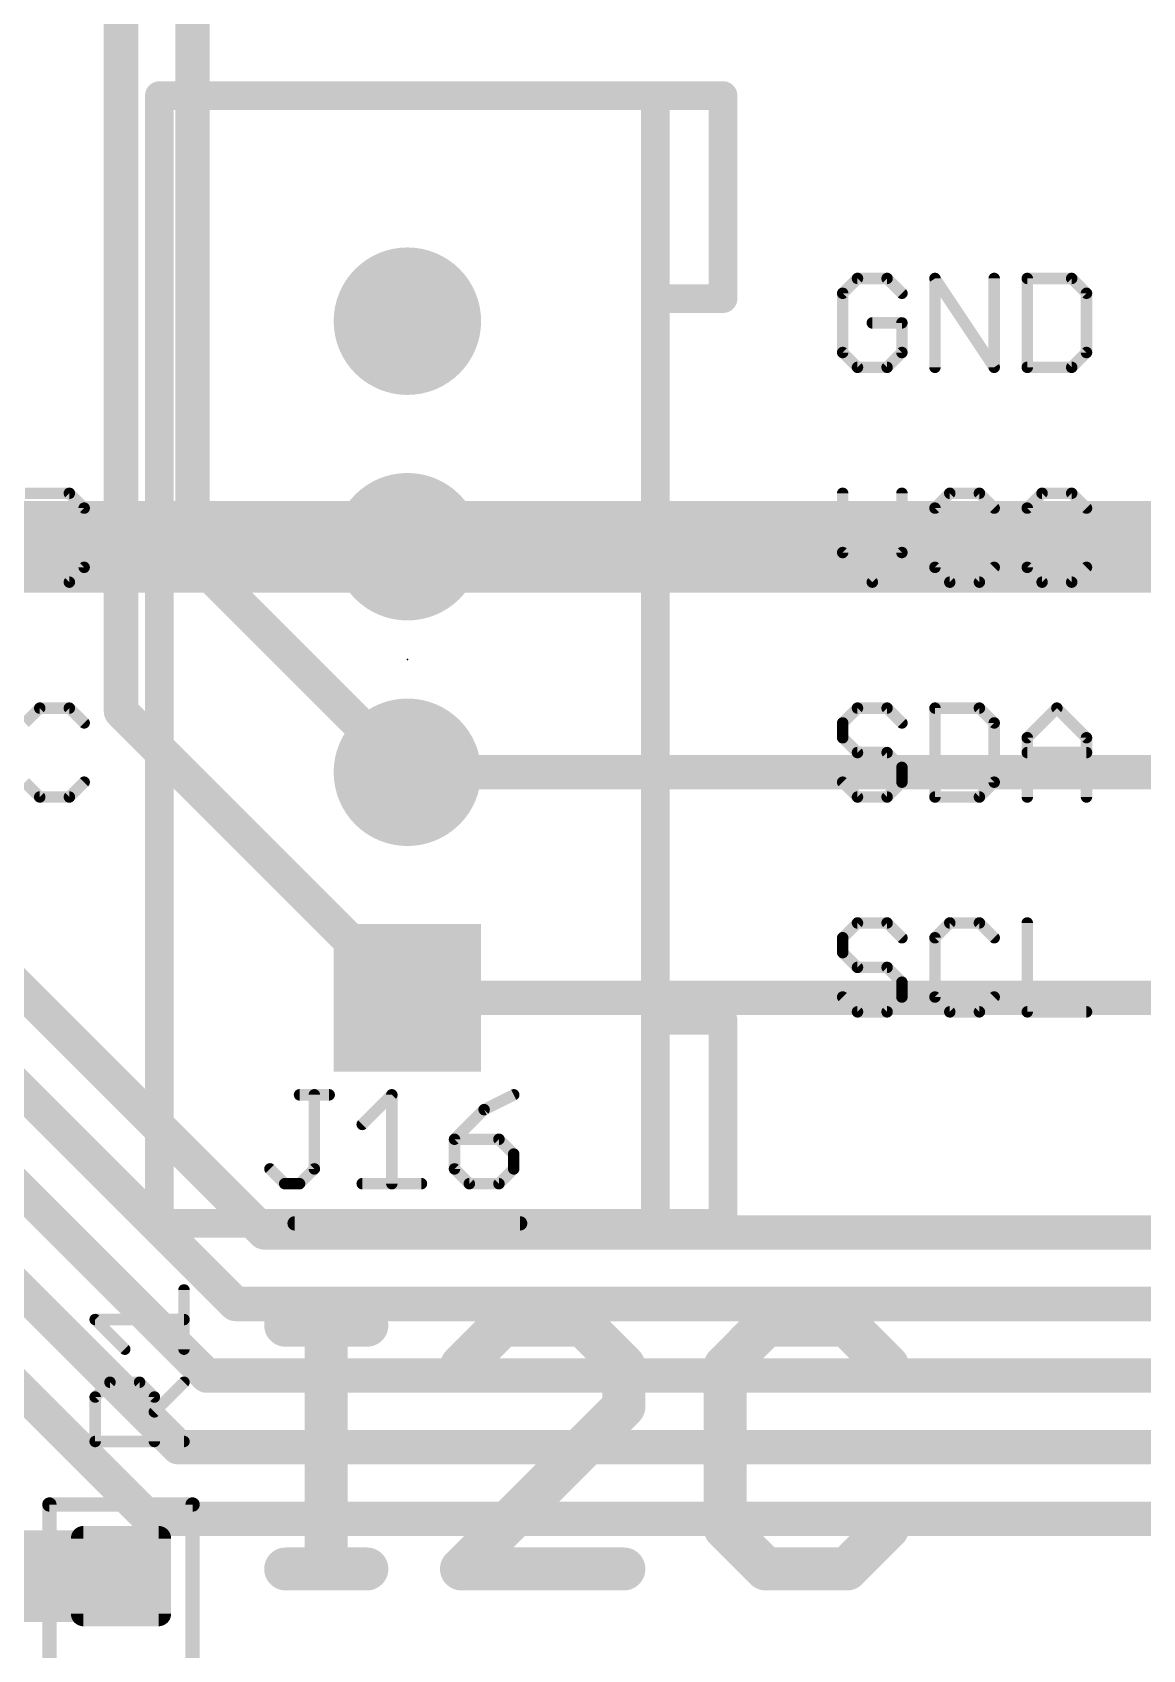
# Model space of a CAD drawing. Extents: x -0.23 to 5.5, y -0.23 to 4.66.
# Drawn here: x 0.594 to 0.982, y 0.254 to 0.819 of the extents above; entities that cross this region are included whole.
import ezdxf

# ---------------------------------------------------------------- set-up
doc = ezdxf.new("R2010")
doc.units = 0
for name, color, linetype in [('1', 14, 'CONTINUOUS'), ('16', 174, 'CONTINUOUS'), ('17', 94, 'CONTINUOUS'), ('21', 251, 'CONTINUOUS'), ('23', 178, 'CONTINUOUS'), ('25', 251, 'CONTINUOUS')]:
    doc.layers.add(name, color=color, linetype=linetype)

# ---------------------------------------------------------------- blocks, each defined once
blk = doc.blocks.new('SQUAREP')
blk.add_solid([(-0.5, -0.5), (0.5, -0.5), (-0.5, 0.5), (0.5, 0.5)])
blk = doc.blocks.new('ROUNDP')
at = {"const_width": 0.5}
blk.add_lwpolyline([(0, -0.25, 1), (0, 0.25, 1), (0, -0.25)], format="xyb", dxfattribs=at)
blk = doc.blocks.new('RECT142240X142240R25')
at = {"const_width": 0.004375}
blk.add_lwpolyline([(0.015312, -0.013125), (0.015312, 0.013125, 0.414214), (0.013125, 0.015312), (-0.013125, 0.015312, 0.414214), (-0.015312, 0.013125), (-0.015312, -0.013125, 0.414214), (-0.013125, -0.015312), (0.013125, -0.015312, 0.414214)], format="xyb", close=True, dxfattribs=at)
blk.add_solid([(-0.014125, -0.014125), (0.014125, -0.014125), (-0.014125, 0.014125), (0.014125, 0.014125)])

msp = doc.modelspace()

# ---------------------------------------------------------------- linework, layer by layer
at = {"layer": '1', "const_width": 0.032}
for points in [[(0.725, 0.63937), (0.57563, 0.63937)], [(0.725, 0.63937), (1.2, 0.63937)], [(0.55, 0.28), (0.625, 0.28)]]:
    msp.add_lwpolyline(points, dxfattribs=at)
at = {"layer": '1', "const_width": 0.016}
for points in [[(0.725, 0.64737, 1), (0.725, 0.63137)], [(0.725, 0.63137, 1), (0.725, 0.64737)], [(0.625, 0.272, 1), (0.625, 0.288)]]:
    msp.add_lwpolyline(points, format="xyb", dxfattribs=at)
at = {"layer": '16', "const_width": 0.012}
for points in [[(0.625, 1.885), (0.625, 0.58189)], [(0.65, 1.875), (0.65, 0.63563)], [(0.65, 0.63563), (0.725, 0.56063)], [(0.625, 0.58189), (0.725, 0.48189)], [(0.725, 0.56063), (1.2, 0.56063)], [(0.575, 0.5), (0.675, 0.4)], [(0.55, 0.49), (0.665, 0.375)], [(0.525, 0.48), (0.655, 0.35)], [(0.725, 0.48189), (1.2, 0.48189)], [(0.645, 0.325), (0.5, 0.47)], [(0.52811, 0.40689), (0.635, 0.3)], [(0.675, 0.4), (2.1, 0.4)], [(0.665, 0.375), (2.025, 0.375)], [(0.655, 0.35), (1.95, 0.35)], [(0.645, 0.325), (1.875, 0.325)], [(0.635, 0.3), (1.8, 0.3)]]:
    msp.add_lwpolyline(points, dxfattribs=at)
at = {"layer": '16', "const_width": 0.006}
for points in [[(0.652121, 0.637751, 1), (0.647879, 0.633509)], [(0.647, 0.63563, 1), (0.653, 0.63563)], [(0.627121, 0.584011, 1), (0.622879, 0.579768)], [(0.622, 0.58189, 1), (0.628, 0.58189)], [(0.725, 0.56363, 1), (0.725, 0.55763)], [(0.722879, 0.558509, 1), (0.727121, 0.562751)], [(0.725, 0.48489, 1), (0.725, 0.47889)], [(0.722879, 0.479768, 1), (0.727121, 0.484011)], [(0.675, 0.403, 1), (0.675, 0.397)], [(0.672879, 0.397879, 1), (0.677121, 0.402121)], [(0.665, 0.378, 1), (0.665, 0.372)], [(0.662879, 0.372879, 1), (0.667121, 0.377121)], [(0.655, 0.353, 1), (0.655, 0.347)], [(0.652879, 0.347879, 1), (0.657121, 0.352121)], [(0.645, 0.328, 1), (0.645, 0.322)], [(0.642879, 0.322879, 1), (0.647121, 0.327121)], [(0.635, 0.303, 1), (0.635, 0.297)], [(0.632879, 0.297879, 1), (0.637121, 0.302121)]]:
    msp.add_lwpolyline(points, format="xyb", dxfattribs=at)
at = {"layer": '21'}
for points, const_width in [([(0.811614, 0.79685), (0.638386, 0.79685)], 0.01), ([(0.638386, 0.40315), (0.638386, 0.79685)], 0.01), ([(0.665945, 0.79685), (0.784055, 0.79685)], 0.01), ([(0.811614, 0.725984), (0.811614, 0.79685)], 0.01), ([(0.835236, 0.79685), (0.811614, 0.79685)], 0.01), ([(0.835236, 0.725984), (0.835236, 0.79685)], 0.01), ([(0.882171, 0.733026), (0.877, 0.727855)], 0.004), ([(0.892513, 0.733026), (0.882171, 0.733026)], 0.004), ([(0.897684, 0.727855), (0.892513, 0.733026)], 0.004), ([(0.909227, 0.702), (0.909227, 0.733026)], 0.004), ([(0.909227, 0.733026), (0.929912, 0.702)], 0.004), ([(0.929912, 0.702), (0.929912, 0.733026)], 0.004), ([(0.941455, 0.733026), (0.941455, 0.702)], 0.004), ([(0.956968, 0.733026), (0.941455, 0.733026)], 0.004), ([(0.962139, 0.727855), (0.956968, 0.733026)], 0.004), ([(0.811614, 0.474016), (0.811614, 0.725984)], 0.01), ([(0.811614, 0.725984), (0.835236, 0.725984)], 0.01), ([(0.877, 0.727855), (0.877, 0.707171)], 0.004), ([(0.962139, 0.707171), (0.962139, 0.727855)], 0.004), ([(0.897684, 0.717513), (0.887342, 0.717513)], 0.004), ([(0.897684, 0.707171), (0.897684, 0.717513)], 0.004), ([(0.877, 0.707171), (0.882171, 0.702)], 0.004), ([(0.892513, 0.702), (0.897684, 0.707171)], 0.004), ([(0.956968, 0.702), (0.962139, 0.707171)], 0.004), ([(0.882171, 0.702), (0.892513, 0.702)], 0.004), ([(0.941455, 0.702), (0.956968, 0.702)], 0.004), ([(0.606968, 0.658026), (0.591455, 0.658026)], 0.004), ([(0.612139, 0.652855), (0.606968, 0.658026)], 0.004), ([(0.877, 0.658026), (0.877, 0.637342)], 0.004), ([(0.897684, 0.637342), (0.897684, 0.658026)], 0.004), ([(0.914398, 0.658026), (0.909227, 0.652855)], 0.004), ([(0.924741, 0.658026), (0.914398, 0.658026)], 0.004), ([(0.929912, 0.652855), (0.924741, 0.658026)], 0.004), ([(0.946626, 0.658026), (0.941455, 0.652855)], 0.004), ([(0.956968, 0.658026), (0.946626, 0.658026)], 0.004), ([(0.962139, 0.652855), (0.956968, 0.658026)], 0.004), ([(0.612139, 0.632171), (0.612139, 0.652855)], 0.004), ([(0.909227, 0.652855), (0.909227, 0.632171)], 0.004), ([(0.941455, 0.652855), (0.941455, 0.632171)], 0.004), ([(0.877, 0.637342), (0.887342, 0.627)], 0.004), ([(0.887342, 0.627), (0.897684, 0.637342)], 0.004), ([(0.606968, 0.627), (0.612139, 0.632171)], 0.004), ([(0.909227, 0.632171), (0.914398, 0.627)], 0.004), ([(0.924741, 0.627), (0.929912, 0.632171)], 0.004), ([(0.941455, 0.632171), (0.946626, 0.627)], 0.004), ([(0.956968, 0.627), (0.962139, 0.632171)], 0.004), ([(0.591455, 0.627), (0.606968, 0.627)], 0.004), ([(0.914398, 0.627), (0.924741, 0.627)], 0.004), ([(0.946626, 0.627), (0.956968, 0.627)], 0.004), ([(0.596626, 0.583026), (0.591455, 0.577855)], 0.004), ([(0.606968, 0.583026), (0.596626, 0.583026)], 0.004), ([(0.612139, 0.577855), (0.606968, 0.583026)], 0.004), ([(0.882171, 0.583026), (0.877, 0.577855)], 0.004), ([(0.892513, 0.583026), (0.882171, 0.583026)], 0.004), ([(0.897684, 0.577855), (0.892513, 0.583026)], 0.004), ([(0.909227, 0.583026), (0.909227, 0.552)], 0.004), ([(0.924741, 0.583026), (0.909227, 0.583026)], 0.004), ([(0.929912, 0.577855), (0.924741, 0.583026)], 0.004), ([(0.941455, 0.572684), (0.951797, 0.583026)], 0.004), ([(0.951797, 0.583026), (0.962139, 0.572684)], 0.004), ([(0.877, 0.577855), (0.877, 0.572684)], 0.004), ([(0.929912, 0.557171), (0.929912, 0.577855)], 0.004), ([(0.877, 0.572684), (0.882171, 0.567513)], 0.004), ([(0.941455, 0.552), (0.941455, 0.572684)], 0.004), ([(0.962139, 0.572684), (0.962139, 0.552)], 0.004), ([(0.882171, 0.567513), (0.892513, 0.567513)], 0.004), ([(0.892513, 0.567513), (0.897684, 0.562342)], 0.004), ([(0.941455, 0.567513), (0.962139, 0.567513)], 0.004), ([(0.591455, 0.557171), (0.596626, 0.552)], 0.004), ([(0.606968, 0.552), (0.612139, 0.557171)], 0.004), ([(0.882171, 0.552), (0.877, 0.557171)], 0.004), ([(0.897684, 0.557171), (0.892513, 0.552)], 0.004), ([(0.897684, 0.562342), (0.897684, 0.557171)], 0.004), ([(0.924741, 0.552), (0.929912, 0.557171)], 0.004), ([(0.596626, 0.552), (0.606968, 0.552)], 0.004), ([(0.892513, 0.552), (0.882171, 0.552)], 0.004), ([(0.909227, 0.552), (0.924741, 0.552)], 0.004), ([(0.882171, 0.508026), (0.877, 0.502855)], 0.004), ([(0.892513, 0.508026), (0.882171, 0.508026)], 0.004), ([(0.897684, 0.502855), (0.892513, 0.508026)], 0.004), ([(0.914398, 0.508026), (0.909227, 0.502855)], 0.004), ([(0.924741, 0.508026), (0.914398, 0.508026)], 0.004), ([(0.929912, 0.502855), (0.924741, 0.508026)], 0.004), ([(0.941455, 0.508026), (0.941455, 0.477)], 0.004), ([(0.877, 0.502855), (0.877, 0.497684)], 0.004), ([(0.909227, 0.502855), (0.909227, 0.482171)], 0.004), ([(0.877, 0.497684), (0.882171, 0.492513)], 0.004), ([(0.882171, 0.492513), (0.892513, 0.492513)], 0.004), ([(0.892513, 0.492513), (0.897684, 0.487342)], 0.004), ([(0.897684, 0.487342), (0.897684, 0.482171)], 0.004), ([(0.882171, 0.477), (0.877, 0.482171)], 0.004), ([(0.897684, 0.482171), (0.892513, 0.477)], 0.004), ([(0.909227, 0.482171), (0.914398, 0.477)], 0.004), ([(0.924741, 0.477), (0.929912, 0.482171)], 0.004), ([(0.811614, 0.40315), (0.811614, 0.474016)], 0.01), ([(0.835236, 0.474016), (0.811614, 0.474016)], 0.01), ([(0.835236, 0.40315), (0.835236, 0.474016)], 0.01), ([(0.892513, 0.477), (0.882171, 0.477)], 0.004), ([(0.914398, 0.477), (0.924741, 0.477)], 0.004), ([(0.941455, 0.477), (0.962139, 0.477)], 0.004), ([(0.638386, 0.40315), (0.811614, 0.40315)], 0.01), ([(0.811614, 0.40315), (0.835236, 0.40315)], 0.01), ([(0.68563, 0.40315), (0.76437, 0.40315)], 0.005), ([(0.6825, 0.367573), (0.710858, 0.367573)], 0.015), ([(0.696679, 0.2825), (0.696679, 0.367573)], 0.015), ([(0.758064, 0.367573), (0.743886, 0.353394)], 0.015), ([(0.786422, 0.367573), (0.758064, 0.367573)], 0.015), ([(0.800601, 0.353394), (0.786422, 0.367573)], 0.015), ([(0.850143, 0.367573), (0.835964, 0.353394)], 0.015), ([(0.878501, 0.367573), (0.850143, 0.367573)], 0.015), ([(0.892679, 0.353394), (0.878501, 0.367573)], 0.015), ([(0.800601, 0.339215), (0.800601, 0.353394)], 0.015), ([(0.835964, 0.353394), (0.835964, 0.296679)], 0.015), ([(0.743886, 0.2825), (0.800601, 0.339215)], 0.015), ([(0.6, 0.195), (0.6, 0.305)], 0.005), ([(0.6, 0.305), (0.65, 0.305)], 0.005), ([(0.65, 0.305), (0.65, 0.195)], 0.005), ([(0.835964, 0.296679), (0.850143, 0.2825)], 0.015), ([(0.878501, 0.2825), (0.892679, 0.296679)], 0.015), ([(0.6825, 0.2825), (0.710858, 0.2825)], 0.015), ([(0.800601, 0.2825), (0.743886, 0.2825)], 0.015), ([(0.850143, 0.2825), (0.878501, 0.2825)], 0.015)]:
    msp.add_lwpolyline(points, dxfattribs=dict(at, const_width=const_width))
for points, const_width in [([(0.638386, 0.79935, 1), (0.638386, 0.79435)], 0.005), ([(0.640886, 0.79685, 1), (0.635886, 0.79685)], 0.005), ([(0.665945, 0.79935, 1), (0.665945, 0.79435)], 0.005), ([(0.784055, 0.79435, 1), (0.784055, 0.79935)], 0.005), ([(0.814114, 0.79685, 1), (0.809114, 0.79685)], 0.005), ([(0.811614, 0.79935, 1), (0.811614, 0.79435)], 0.005), ([(0.811614, 0.79435, 1), (0.811614, 0.79935)], 0.005), ([(0.837736, 0.79685, 1), (0.832736, 0.79685)], 0.005), ([(0.835236, 0.79435, 1), (0.835236, 0.79935)], 0.005), ([(0.882171, 0.734026, 1), (0.882171, 0.732026)], 0.002), ([(0.882878, 0.732319, 1), (0.881464, 0.733734)], 0.002), ([(0.89322, 0.733734, 1), (0.891806, 0.732319)], 0.002), ([(0.892513, 0.732026, 1), (0.892513, 0.734026)], 0.002), ([(0.91006, 0.733581, 1), (0.908395, 0.732472)], 0.002), ([(0.910227, 0.733026, 1), (0.908227, 0.733026)], 0.002), ([(0.930912, 0.733026, 1), (0.928912, 0.733026)], 0.002), ([(0.942455, 0.733026, 1), (0.940455, 0.733026)], 0.002), ([(0.941455, 0.734026, 1), (0.941455, 0.732026)], 0.002), ([(0.957675, 0.733734, 1), (0.956261, 0.732319)], 0.002), ([(0.956968, 0.732026, 1), (0.956968, 0.734026)], 0.002), ([(0.814114, 0.725984, 1), (0.809114, 0.725984)], 0.005), ([(0.811614, 0.728484, 1), (0.811614, 0.723484)], 0.005), ([(0.809114, 0.725984, 1), (0.814114, 0.725984)], 0.005), ([(0.832736, 0.725984, 1), (0.837736, 0.725984)], 0.005), ([(0.835236, 0.723484, 1), (0.835236, 0.728484)], 0.005), ([(0.878, 0.727855, 1), (0.876, 0.727855)], 0.002), ([(0.876293, 0.728562, 1), (0.877707, 0.727148)], 0.002), ([(0.896977, 0.727148, 1), (0.898391, 0.728562)], 0.002), ([(0.963139, 0.727855, 1), (0.961139, 0.727855)], 0.002), ([(0.961432, 0.727148, 1), (0.962846, 0.728562)], 0.002), ([(0.887342, 0.718513, 1), (0.887342, 0.716513)], 0.002), ([(0.898684, 0.717513, 1), (0.896684, 0.717513)], 0.002), ([(0.897684, 0.716513, 1), (0.897684, 0.718513)], 0.002), ([(0.877707, 0.707878, 1), (0.876293, 0.706464)], 0.002), ([(0.876, 0.707171, 1), (0.878, 0.707171)], 0.002), ([(0.896684, 0.707171, 1), (0.898684, 0.707171)], 0.002), ([(0.898391, 0.706464, 1), (0.896977, 0.707878)], 0.002), ([(0.961139, 0.707171, 1), (0.963139, 0.707171)], 0.002), ([(0.962846, 0.706464, 1), (0.961432, 0.707878)], 0.002), ([(0.882171, 0.703, 1), (0.882171, 0.701)], 0.002), ([(0.881464, 0.701293, 1), (0.882878, 0.702707)], 0.002), ([(0.891806, 0.702707, 1), (0.89322, 0.701293)], 0.002), ([(0.892513, 0.701, 1), (0.892513, 0.703)], 0.002), ([(0.908227, 0.702, 1), (0.910227, 0.702)], 0.002), ([(0.928912, 0.702, 1), (0.930912, 0.702)], 0.002), ([(0.92908, 0.701445, 1), (0.930744, 0.702555)], 0.002), ([(0.941455, 0.703, 1), (0.941455, 0.701)], 0.002), ([(0.940455, 0.702, 1), (0.942455, 0.702)], 0.002), ([(0.956261, 0.702707, 1), (0.957675, 0.701293)], 0.002), ([(0.956968, 0.701, 1), (0.956968, 0.703)], 0.002), ([(0.607675, 0.658734, 1), (0.606261, 0.657319)], 0.002), ([(0.606968, 0.657026, 1), (0.606968, 0.659026)], 0.002), ([(0.878, 0.658026, 1), (0.876, 0.658026)], 0.002), ([(0.898684, 0.658026, 1), (0.896684, 0.658026)], 0.002), ([(0.914398, 0.659026, 1), (0.914398, 0.657026)], 0.002), ([(0.915106, 0.657319, 1), (0.913691, 0.658734)], 0.002), ([(0.925448, 0.658734, 1), (0.924034, 0.657319)], 0.002), ([(0.924741, 0.657026, 1), (0.924741, 0.659026)], 0.002), ([(0.946626, 0.659026, 1), (0.946626, 0.657026)], 0.002), ([(0.947333, 0.657319, 1), (0.945919, 0.658734)], 0.002), ([(0.957675, 0.658734, 1), (0.956261, 0.657319)], 0.002), ([(0.956968, 0.657026, 1), (0.956968, 0.659026)], 0.002), ([(0.613139, 0.652855, 1), (0.611139, 0.652855)], 0.002), ([(0.611432, 0.652148, 1), (0.612846, 0.653562)], 0.002), ([(0.910227, 0.652855, 1), (0.908227, 0.652855)], 0.002), ([(0.90852, 0.653562, 1), (0.909935, 0.652148)], 0.002), ([(0.929205, 0.652148, 1), (0.930619, 0.653562)], 0.002), ([(0.942455, 0.652855, 1), (0.940455, 0.652855)], 0.002), ([(0.940748, 0.653562, 1), (0.942162, 0.652148)], 0.002), ([(0.961432, 0.652148, 1), (0.962846, 0.653562)], 0.002), ([(0.877707, 0.638049, 1), (0.876293, 0.636635)], 0.002), ([(0.876, 0.637342, 1), (0.878, 0.637342)], 0.002), ([(0.896684, 0.637342, 1), (0.898684, 0.637342)], 0.002), ([(0.898391, 0.636635, 1), (0.896977, 0.638049)], 0.002), ([(0.611139, 0.632171, 1), (0.613139, 0.632171)], 0.002), ([(0.612846, 0.631464, 1), (0.611432, 0.632878)], 0.002), ([(0.909935, 0.632878, 1), (0.90852, 0.631464)], 0.002), ([(0.908227, 0.632171, 1), (0.910227, 0.632171)], 0.002), ([(0.930619, 0.631464, 1), (0.929205, 0.632878)], 0.002), ([(0.942162, 0.632878, 1), (0.940748, 0.631464)], 0.002), ([(0.940455, 0.632171, 1), (0.942455, 0.632171)], 0.002), ([(0.962846, 0.631464, 1), (0.961432, 0.632878)], 0.002), ([(0.606261, 0.627707, 1), (0.607675, 0.626293)], 0.002), ([(0.606968, 0.626, 1), (0.606968, 0.628)], 0.002), ([(0.886635, 0.627707, 1), (0.888049, 0.626293)], 0.002), ([(0.886635, 0.626293, 1), (0.888049, 0.627707)], 0.002), ([(0.914398, 0.628, 1), (0.914398, 0.626)], 0.002), ([(0.913691, 0.626293, 1), (0.915106, 0.627707)], 0.002), ([(0.924034, 0.627707, 1), (0.925448, 0.626293)], 0.002), ([(0.924741, 0.626, 1), (0.924741, 0.628)], 0.002), ([(0.946626, 0.628, 1), (0.946626, 0.626)], 0.002), ([(0.945919, 0.626293, 1), (0.947333, 0.627707)], 0.002), ([(0.956261, 0.627707, 1), (0.957675, 0.626293)], 0.002), ([(0.956968, 0.626, 1), (0.956968, 0.628)], 0.002), ([(0.596626, 0.584026, 1), (0.596626, 0.582026)], 0.002), ([(0.597333, 0.582319, 1), (0.595919, 0.583734)], 0.002), ([(0.607675, 0.583734, 1), (0.606261, 0.582319)], 0.002), ([(0.606968, 0.582026, 1), (0.606968, 0.584026)], 0.002), ([(0.882171, 0.584026, 1), (0.882171, 0.582026)], 0.002), ([(0.882878, 0.582319, 1), (0.881464, 0.583734)], 0.002), ([(0.89322, 0.583734, 1), (0.891806, 0.582319)], 0.002), ([(0.892513, 0.582026, 1), (0.892513, 0.584026)], 0.002), ([(0.910227, 0.583026, 1), (0.908227, 0.583026)], 0.002), ([(0.909227, 0.584026, 1), (0.909227, 0.582026)], 0.002), ([(0.925448, 0.583734, 1), (0.924034, 0.582319)], 0.002), ([(0.924741, 0.582026, 1), (0.924741, 0.584026)], 0.002), ([(0.952504, 0.583734, 1), (0.95109, 0.582319)], 0.002), ([(0.952504, 0.582319, 1), (0.95109, 0.583734)], 0.002), ([(0.611432, 0.577148, 1), (0.612846, 0.578562)], 0.002), ([(0.878, 0.577855, 1), (0.876, 0.577855)], 0.002), ([(0.876293, 0.578562, 1), (0.877707, 0.577148)], 0.002), ([(0.896977, 0.577148, 1), (0.898391, 0.578562)], 0.002), ([(0.930912, 0.577855, 1), (0.928912, 0.577855)], 0.002), ([(0.929205, 0.577148, 1), (0.930619, 0.578562)], 0.002), ([(0.877707, 0.573391, 1), (0.876293, 0.571977)], 0.002), ([(0.876, 0.572684, 1), (0.878, 0.572684)], 0.002), ([(0.942455, 0.572684, 1), (0.940455, 0.572684)], 0.002), ([(0.940748, 0.573391, 1), (0.942162, 0.571977)], 0.002), ([(0.963139, 0.572684, 1), (0.961139, 0.572684)], 0.002), ([(0.961432, 0.571977, 1), (0.962846, 0.573391)], 0.002), ([(0.882171, 0.568513, 1), (0.882171, 0.566513)], 0.002), ([(0.881464, 0.566806, 1), (0.882878, 0.56822)], 0.002), ([(0.89322, 0.56822, 1), (0.891806, 0.566806)], 0.002), ([(0.892513, 0.566513, 1), (0.892513, 0.568513)], 0.002), ([(0.941455, 0.568513, 1), (0.941455, 0.566513)], 0.002), ([(0.962139, 0.566513, 1), (0.962139, 0.568513)], 0.002), ([(0.612846, 0.556464, 1), (0.611432, 0.557878)], 0.002), ([(0.877707, 0.557878, 1), (0.876293, 0.556464)], 0.002), ([(0.898684, 0.562342, 1), (0.896684, 0.562342)], 0.002), ([(0.896977, 0.561635, 1), (0.898391, 0.563049)], 0.002), ([(0.898391, 0.556464, 1), (0.896977, 0.557878)], 0.002), ([(0.930619, 0.556464, 1), (0.929205, 0.557878)], 0.002), ([(0.596626, 0.553, 1), (0.596626, 0.551)], 0.002), ([(0.595919, 0.551293, 1), (0.597333, 0.552707)], 0.002), ([(0.606261, 0.552707, 1), (0.607675, 0.551293)], 0.002), ([(0.606968, 0.551, 1), (0.606968, 0.553)], 0.002), ([(0.882171, 0.553, 1), (0.882171, 0.551)], 0.002), ([(0.881464, 0.551293, 1), (0.882878, 0.552707)], 0.002), ([(0.891806, 0.552707, 1), (0.89322, 0.551293)], 0.002), ([(0.892513, 0.551, 1), (0.892513, 0.553)], 0.002), ([(0.896684, 0.557171, 1), (0.898684, 0.557171)], 0.002), ([(0.909227, 0.553, 1), (0.909227, 0.551)], 0.002), ([(0.924034, 0.552707, 1), (0.925448, 0.551293)], 0.002), ([(0.924741, 0.551, 1), (0.924741, 0.553)], 0.002), ([(0.928912, 0.557171, 1), (0.930912, 0.557171)], 0.002), ([(0.908227, 0.552, 1), (0.910227, 0.552)], 0.002), ([(0.940455, 0.552, 1), (0.942455, 0.552)], 0.002), ([(0.961139, 0.552, 1), (0.963139, 0.552)], 0.002), ([(0.882171, 0.509026, 1), (0.882171, 0.507026)], 0.002), ([(0.882878, 0.507319, 1), (0.881464, 0.508734)], 0.002), ([(0.89322, 0.508734, 1), (0.891806, 0.507319)], 0.002), ([(0.892513, 0.507026, 1), (0.892513, 0.509026)], 0.002), ([(0.914398, 0.509026, 1), (0.914398, 0.507026)], 0.002), ([(0.915106, 0.507319, 1), (0.913691, 0.508734)], 0.002), ([(0.925448, 0.508734, 1), (0.924034, 0.507319)], 0.002), ([(0.924741, 0.507026, 1), (0.924741, 0.509026)], 0.002), ([(0.942455, 0.508026, 1), (0.940455, 0.508026)], 0.002), ([(0.878, 0.502855, 1), (0.876, 0.502855)], 0.002), ([(0.876293, 0.503562, 1), (0.877707, 0.502148)], 0.002), ([(0.896977, 0.502148, 1), (0.898391, 0.503562)], 0.002), ([(0.910227, 0.502855, 1), (0.908227, 0.502855)], 0.002), ([(0.90852, 0.503562, 1), (0.909935, 0.502148)], 0.002), ([(0.929205, 0.502148, 1), (0.930619, 0.503562)], 0.002), ([(0.877707, 0.498391, 1), (0.876293, 0.496977)], 0.002), ([(0.876, 0.497684, 1), (0.878, 0.497684)], 0.002), ([(0.882171, 0.493513, 1), (0.882171, 0.491513)], 0.002), ([(0.881464, 0.491806, 1), (0.882878, 0.49322)], 0.002), ([(0.89322, 0.49322, 1), (0.891806, 0.491806)], 0.002), ([(0.892513, 0.491513, 1), (0.892513, 0.493513)], 0.002), ([(0.898684, 0.487342, 1), (0.896684, 0.487342)], 0.002), ([(0.896977, 0.486635, 1), (0.898391, 0.488049)], 0.002), ([(0.877707, 0.482878, 1), (0.876293, 0.481464)], 0.002), ([(0.896684, 0.482171, 1), (0.898684, 0.482171)], 0.002), ([(0.898391, 0.481464, 1), (0.896977, 0.482878)], 0.002), ([(0.909935, 0.482878, 1), (0.90852, 0.481464)], 0.002), ([(0.908227, 0.482171, 1), (0.910227, 0.482171)], 0.002), ([(0.930619, 0.481464, 1), (0.929205, 0.482878)], 0.002), ([(0.814114, 0.474016, 1), (0.809114, 0.474016)], 0.005), ([(0.811614, 0.476516, 1), (0.811614, 0.471516)], 0.005), ([(0.809114, 0.474016, 1), (0.814114, 0.474016)], 0.005), ([(0.837736, 0.474016, 1), (0.832736, 0.474016)], 0.005), ([(0.835236, 0.471516, 1), (0.835236, 0.476516)], 0.005), ([(0.882171, 0.478, 1), (0.882171, 0.476)], 0.002), ([(0.881464, 0.476293, 1), (0.882878, 0.477707)], 0.002), ([(0.891806, 0.477707, 1), (0.89322, 0.476293)], 0.002), ([(0.892513, 0.476, 1), (0.892513, 0.478)], 0.002), ([(0.914398, 0.478, 1), (0.914398, 0.476)], 0.002), ([(0.913691, 0.476293, 1), (0.915106, 0.477707)], 0.002), ([(0.924034, 0.477707, 1), (0.925448, 0.476293)], 0.002), ([(0.924741, 0.476, 1), (0.924741, 0.478)], 0.002), ([(0.941455, 0.478, 1), (0.941455, 0.476)], 0.002), ([(0.940455, 0.477, 1), (0.942455, 0.477)], 0.002), ([(0.962139, 0.476, 1), (0.962139, 0.478)], 0.002), ([(0.638386, 0.40565, 1), (0.638386, 0.40065)], 0.005), ([(0.811614, 0.40565, 1), (0.811614, 0.40065)], 0.005), ([(0.811614, 0.40065, 1), (0.811614, 0.40565)], 0.005), ([(0.835236, 0.40065, 1), (0.835236, 0.40565)], 0.005), ([(0.635886, 0.40315, 1), (0.640886, 0.40315)], 0.005), ([(0.68563, 0.4044, 1), (0.68563, 0.4019)], 0.0025), ([(0.76437, 0.4019, 1), (0.76437, 0.4044)], 0.0025), ([(0.809114, 0.40315, 1), (0.814114, 0.40315)], 0.005), ([(0.832736, 0.40315, 1), (0.837736, 0.40315)], 0.005), ([(0.6825, 0.371323, 1), (0.6825, 0.363823)], 0.0075), ([(0.700429, 0.367573, 1), (0.692929, 0.367573)], 0.0075), ([(0.710858, 0.363823, 1), (0.710858, 0.371323)], 0.0075), ([(0.758064, 0.371323, 1), (0.758064, 0.363823)], 0.0075), ([(0.760716, 0.364921, 1), (0.755413, 0.370224)], 0.0075), ([(0.789074, 0.370224, 1), (0.78377, 0.364921)], 0.0075), ([(0.786422, 0.363823, 1), (0.786422, 0.371323)], 0.0075), ([(0.850143, 0.371323, 1), (0.850143, 0.363823)], 0.0075), ([(0.852795, 0.364921, 1), (0.847491, 0.370224)], 0.0075), ([(0.881152, 0.370224, 1), (0.875849, 0.364921)], 0.0075), ([(0.878501, 0.363823, 1), (0.878501, 0.371323)], 0.0075), ([(0.741234, 0.356045, 1), (0.746537, 0.350742)], 0.0075), ([(0.804351, 0.353394, 1), (0.796851, 0.353394)], 0.0075), ([(0.797949, 0.350742, 1), (0.803252, 0.356045)], 0.0075), ([(0.839714, 0.353394, 1), (0.832214, 0.353394)], 0.0075), ([(0.833313, 0.356045, 1), (0.838616, 0.350742)], 0.0075), ([(0.890028, 0.350742, 1), (0.895331, 0.356045)], 0.0075), ([(0.803252, 0.336563, 1), (0.797949, 0.341867)], 0.0075), ([(0.796851, 0.339215, 1), (0.804351, 0.339215)], 0.0075), ([(0.60125, 0.305, 1), (0.59875, 0.305)], 0.0025), ([(0.6, 0.30625, 1), (0.6, 0.30375)], 0.0025), ([(0.65125, 0.305, 1), (0.64875, 0.305)], 0.0025), ([(0.65, 0.30375, 1), (0.65, 0.30625)], 0.0025), ([(0.832214, 0.296679, 1), (0.839714, 0.296679)], 0.0075), ([(0.838616, 0.29933, 1), (0.833313, 0.294027)], 0.0075), ([(0.895331, 0.294027, 1), (0.890028, 0.29933)], 0.0075), ([(0.6825, 0.28625, 1), (0.6825, 0.27875)], 0.0075), ([(0.710858, 0.27875, 1), (0.710858, 0.28625)], 0.0075), ([(0.741234, 0.285152, 1), (0.746537, 0.279848)], 0.0075), ([(0.743886, 0.28625, 1), (0.743886, 0.27875)], 0.0075), ([(0.800601, 0.27875, 1), (0.800601, 0.28625)], 0.0075), ([(0.850143, 0.28625, 1), (0.850143, 0.27875)], 0.0075), ([(0.847491, 0.279848, 1), (0.852795, 0.285152)], 0.0075), ([(0.875849, 0.285152, 1), (0.881152, 0.279848)], 0.0075), ([(0.878501, 0.27875, 1), (0.878501, 0.28625)], 0.0075), ([(0.692929, 0.2825, 1), (0.700429, 0.2825)], 0.0075)]:
    msp.add_lwpolyline(points, format="xyb", dxfattribs=dict(at, const_width=const_width))
at = {"layer": '23'}
msp.add_point((0.725, 0.6), dxfattribs=at)
at = {"layer": '25', "const_width": 0.004}
for points in [[(0.687342, 0.448026), (0.697684, 0.448026)], [(0.692513, 0.422171), (0.692513, 0.448026)], [(0.709227, 0.437684), (0.71957, 0.448026)], [(0.71957, 0.448026), (0.71957, 0.417)], [(0.762139, 0.448026), (0.751797, 0.442855)], [(0.751797, 0.442855), (0.741455, 0.432513)], [(0.741455, 0.432513), (0.741455, 0.422171)], [(0.756968, 0.432513), (0.741455, 0.432513)], [(0.762139, 0.427342), (0.756968, 0.432513)], [(0.762139, 0.422171), (0.762139, 0.427342)], [(0.677, 0.422171), (0.682171, 0.417)], [(0.687342, 0.417), (0.692513, 0.422171)], [(0.741455, 0.422171), (0.746626, 0.417)], [(0.756968, 0.417), (0.762139, 0.422171)], [(0.682171, 0.417), (0.687342, 0.417)], [(0.709227, 0.417), (0.729912, 0.417)], [(0.746626, 0.417), (0.756968, 0.417)], [(0.647, 0.359227), (0.647, 0.379912)], [(0.626316, 0.359227), (0.615974, 0.36957)], [(0.615974, 0.36957), (0.647, 0.36957)], [(0.615974, 0.342513), (0.621145, 0.347684)], [(0.615974, 0.327), (0.615974, 0.342513)], [(0.621145, 0.347684), (0.631487, 0.347684)], [(0.631487, 0.347684), (0.636658, 0.342513)], [(0.636658, 0.337342), (0.647, 0.347684)], [(0.636658, 0.342513), (0.636658, 0.327)], [(0.647, 0.327), (0.615974, 0.327)]]:
    msp.add_lwpolyline(points, dxfattribs=at)
at = {"layer": '25', "const_width": 0.002}
for points in [[(0.687342, 0.449026, 1), (0.687342, 0.447026)], [(0.693513, 0.448026, 1), (0.691513, 0.448026)], [(0.697684, 0.447026, 1), (0.697684, 0.449026)], [(0.72057, 0.448026, 1), (0.71857, 0.448026)], [(0.720277, 0.447319, 1), (0.718863, 0.448734)], [(0.762586, 0.447132, 1), (0.761692, 0.448921)], [(0.75135, 0.44375, 1), (0.752244, 0.441961)], [(0.752504, 0.442148, 1), (0.75109, 0.443562)], [(0.70852, 0.438391, 1), (0.709935, 0.436977)], [(0.742455, 0.432513, 1), (0.740455, 0.432513)], [(0.741455, 0.433513, 1), (0.741455, 0.431513)], [(0.740748, 0.43322, 1), (0.742162, 0.431806)], [(0.757675, 0.43322, 1), (0.756261, 0.431806)], [(0.756968, 0.431513, 1), (0.756968, 0.433513)], [(0.763139, 0.427342, 1), (0.761139, 0.427342)], [(0.677707, 0.422878, 1), (0.676293, 0.421464)], [(0.69322, 0.421464, 1), (0.691806, 0.422878)], [(0.742162, 0.422878, 1), (0.740748, 0.421464)], [(0.761432, 0.426635, 1), (0.762846, 0.428049)], [(0.762846, 0.421464, 1), (0.761432, 0.422878)], [(0.682171, 0.418, 1), (0.682171, 0.416)], [(0.681464, 0.416293, 1), (0.682878, 0.417707)], [(0.686635, 0.417707, 1), (0.688049, 0.416293)], [(0.687342, 0.416, 1), (0.687342, 0.418)], [(0.691513, 0.422171, 1), (0.693513, 0.422171)], [(0.709227, 0.418, 1), (0.709227, 0.416)], [(0.71857, 0.417, 1), (0.72057, 0.417)], [(0.729912, 0.416, 1), (0.729912, 0.418)], [(0.740455, 0.422171, 1), (0.742455, 0.422171)], [(0.746626, 0.418, 1), (0.746626, 0.416)], [(0.745919, 0.416293, 1), (0.747333, 0.417707)], [(0.756261, 0.417707, 1), (0.757675, 0.416293)], [(0.756968, 0.416, 1), (0.756968, 0.418)], [(0.761139, 0.422171, 1), (0.763139, 0.422171)], [(0.648, 0.379912, 1), (0.646, 0.379912)], [(0.616681, 0.370277, 1), (0.615266, 0.368863)], [(0.615974, 0.37057, 1), (0.615974, 0.36857)], [(0.647, 0.36857, 1), (0.647, 0.37057)], [(0.625609, 0.35852, 1), (0.627023, 0.359935)], [(0.646, 0.359227, 1), (0.648, 0.359227)], [(0.616974, 0.342513, 1), (0.614974, 0.342513)], [(0.621145, 0.348684, 1), (0.621145, 0.346684)], [(0.621852, 0.346977, 1), (0.620438, 0.348391)], [(0.632194, 0.348391, 1), (0.63078, 0.346977)], [(0.631487, 0.346684, 1), (0.631487, 0.348684)], [(0.637658, 0.342513, 1), (0.635658, 0.342513)], [(0.647707, 0.346977, 1), (0.646293, 0.348391)], [(0.615266, 0.34322, 1), (0.616681, 0.341806)], [(0.635951, 0.338049, 1), (0.637365, 0.336635)], [(0.635951, 0.341806, 1), (0.637365, 0.34322)], [(0.615974, 0.328, 1), (0.615974, 0.326)], [(0.614974, 0.327, 1), (0.616974, 0.327)], [(0.635658, 0.327, 1), (0.637658, 0.327)], [(0.647, 0.326, 1), (0.647, 0.328)]]:
    msp.add_lwpolyline(points, format="xyb", dxfattribs=at)

# ---------------------------------------------------------------- block references
at = {"layer": '1', "rotation": 270}
msp.add_blockref('RECT142240X142240R25', (0.625, 0.28), dxfattribs=at)
at = {"layer": '17', "xscale": 0.051496, "yscale": 0.051496, "rotation": 90}
for name, p in [('ROUNDP', (0.725, 0.71811)), ('ROUNDP', (0.725, 0.71811)), ('ROUNDP', (0.725, 0.63937)), ('ROUNDP', (0.725, 0.63937)), ('ROUNDP', (0.725, 0.56063)), ('ROUNDP', (0.725, 0.56063)), ('SQUAREP', (0.725, 0.48189)), ('SQUAREP', (0.725, 0.48189))]:
    msp.add_blockref(name, p, dxfattribs=at)

doc.saveas('drawing.dxf')
